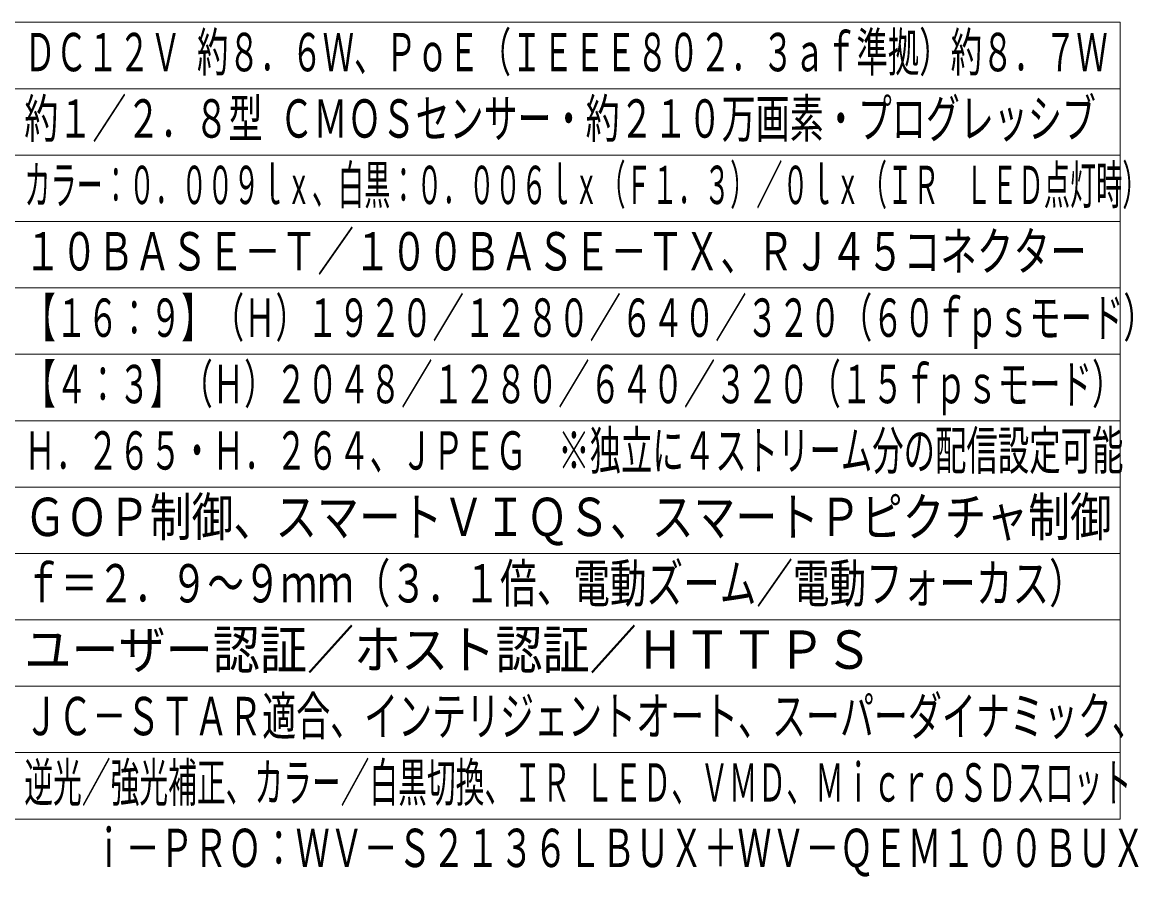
# Model space of a CAD drawing. Units: millimetres on the paper. Extents: x -62 to 64, y -59 to 59.
# Drawn here: x -20.2 to 63.9, y -59 to 5.4 of the extents above; entities that cross this region are included whole.
import ezdxf
from ezdxf.enums import TextEntityAlignment as Align

# ---------------------------------------------------------------- set-up
doc = ezdxf.new("R2010")
doc.units = ezdxf.units.MM
doc.layers.add('0-0_MOJI1', color=7, linetype='Continuous')
doc.layers.add('0-6_相当品', color=4, linetype='Continuous')
doc.layers.add('0-4_WAKU', color=4, linetype='Continuous', lineweight=9)
doc.styles.add('ＭＳ ゴシック', font='')
doc.styles.get('ＭＳ ゴシック').set_extended_font_data('MS Gothic')

msp = doc.modelspace()

# ---------------------------------------------------------------- linework, layer by layer
at = {"layer": '0-4_WAKU', "color": 3}
for p, q in [((-62.5, 5.364), (62.5, 5.364)), ((62.5, -54.636), (62.5, 5.364)), ((-62.5, -54.636), (62.5, -54.636))]:
    msp.add_line(p, q, dxfattribs=at)
at = {"layer": '0-4_WAKU'}
for p, q in [((-62.5, 0.364), (62.5, 0.364)), ((-62.5, -4.636), (62.5, -4.636)), ((-62.5, -9.636), (62.5, -9.636)), ((62.5, -14.636), (-62.5, -14.636)), ((62.5, -19.636), (-62.5, -19.636)), ((62.5, -24.636), (-62.5, -24.636)), ((-62.5, -29.636), (62.5, -29.636)), ((-62.5, -34.636), (62.5, -34.636)), ((-62.5, -39.636), (62.5, -39.636)), ((-62.5, -44.636), (62.5, -44.636)), ((-62.5, -49.636), (62.5, -49.636))]:
    msp.add_line(p, q, dxfattribs=at)

# ---------------------------------------------------------------- texts
at = {"layer": '0-0_MOJI1', "style": 'ＭＳ ゴシック'}
for s, height, width, p in [('ＤＣ１２Ｖ 約８．６Ｗ、ＰｏＥ（ＩＥＥＥ８０２．３ａｆ準拠）約８．７Ｗ', 2.889, 0.6, (-20, 0.809)), ('約１／２．８型 ＣＭＯＳセンサー・約２１０万画素・プログレッシブ', 2.889, 0.65, (-20, -4.191)), ('カラー：０．００９ｌｘ、白黒：０．００６ｌｘ（Ｆ１．３）／０ｌｘ（ＩＲ\u3000ＬＥＤ点灯時）', 2.886, 0.5, (-20, -9.191)), ('１０ＢＡＳＥ－Ｔ／１００ＢＡＳＥ－ＴＸ、ＲＪ４５コネクター', 2.889, 0.7, (-20, -14.191)), ('【１６：９】（Ｈ）１９２０／１２８０／６４０／３２０（６０ｆｐｓモード）', 2.889, 0.6, (-20, -19.191)), ('【４：３】（Ｈ）２０４８／１２８０／６４０／３２０（１５ｆｐｓモード）', 2.889, 0.6, (-20, -24.191)), ('Ｈ．２６５・Ｈ．２６４、ＪＰＥＧ\u3000※独立に４ストリーム分の配信設定可能', 2.889, 0.6, (-20, -29.191)), ('ＧＯＰ制御、スマートＶＩＱＳ、スマートＰピクチャ制御', 2.886, 0.8, (-20, -34.191)), ('ｆ＝２．９～９ｍｍ（３．１倍、電動ズーム／電動フォーカス）', 2.886, 0.7, (-20, -39.191)), ('ユーザー認証／ホスト認証／ＨＴＴＰＳ', 2.889, 0.9, (-20, -44.191)), ('ＪＣ－ＳＴＡＲ適合、インテリジェントオート、スーパーダイナミック、', 2.886, 0.65, (-20, -49.191)), ('逆光／強光補正、カラー／白黒切換、ＩＲ ＬＥＤ、ＶＭＤ、ＭｉｃｒｏＳＤスロット', 2.886, 0.55, (-20, -54.191))]:
    msp.add_text(s, height=height, dxfattribs=dict(at, width=width)).set_placement(p, align=Align.BOTTOM_LEFT)
at = {"layer": '0-6_相当品', "style": 'ＭＳ ゴシック', "width": 0.65}
msp.add_text('ｉ－ＰＲＯ：ＷＶ－Ｓ２１３６ＬＢＵＸ＋ＷＶ－ＱＥＭ１００ＢＵＸ', height=2.886, dxfattribs=at).set_placement((-14.92, -59.119), align=Align.BOTTOM_LEFT)

doc.saveas('drawing.dxf')
